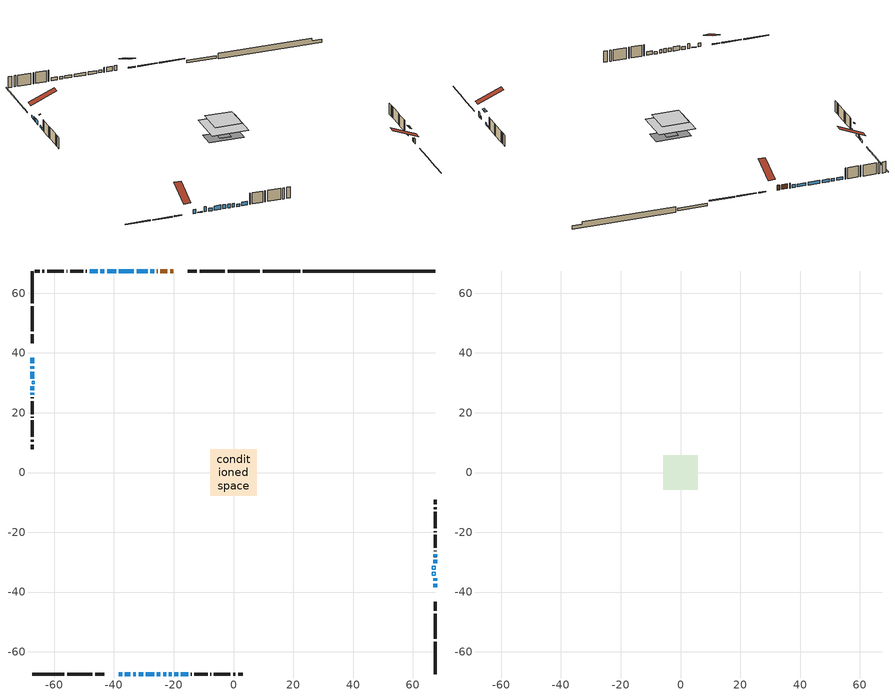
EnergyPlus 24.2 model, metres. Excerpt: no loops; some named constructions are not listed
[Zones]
conditioned space
 floor outside (Floor1 construction): -0.98,-0.98 -0.98,0.98 0.98,0.98 0.98,-0.98 z1.07
 floor outside (Floor2 construction): -1,-1 -1,1 1,1 1,-1 z1.07
 floor adiabatic (Floor4 construction): -2.47,-2.47 -2.47,2.47 2.47,2.47 2.47,-2.47 z1.07
 floor adiabatic (AdiabaticFloorConstruction): -7.79,-7.79 -7.79,7.79 7.79,7.79 7.79,-7.79 z3.51
 floor foundation (Slab1 construction): -7.39,-3.65 -7.39,3.65 7.39,3.65 7.39,-3.65 z-1.37
 floor foundation (Slab2 construction): -2.47,-2.47 -2.47,2.47 2.47,2.47 2.47,-2.47 z-0.87
 wall outside (RimJoist1 construction): 8.86,67.41 -1.97,67.41 / -67.41,-67.41 -56.58,-67.41 / -67.41,67.41 -67.41,56.58 / 67.41,-67.41 67.41,-56.58 z1.07:1.37
 wall outside (RimJoist2 construction): -2.9,67.41 -11.3,67.41 / -55.66,-67.41 -47.25,-67.41 / -67.41,55.66 -67.41,47.25 / 67.41,-55.66 67.41,-47.25 z1.07:1.37
 wall outside (RimJoist3 construction): -12.23,67.41 -15.29,67.41 / -46.33,-67.41 -43.26,-67.41 / -67.41,46.33 -67.41,43.26 / 67.41,-46.33 67.41,-43.26 z1.07:1.37
 wall outside (AdiabaticWallConstruction 1): -20.17,67.41 -21.17,67.41 / -22.1,67.41 -24.48,67.41 / -25.41,67.41 -25.64,67.41 z1.07:3.1
 wall outside (AdiabaticWallConstruction): 67.41,-38.38 67.41,-37.16 / -33.58,-67.41 -32.66,-67.41 z1.07:3.2; -67.41,38.38 -67.41,36.55 z1.07:2.14; -67.41,35.62 -67.41,34.71 / -21.62,-67.41 -20.7,-67.41 / -17.62,-67.41 -15.18,-67.41 z1.07:2.59; -38.38,-67.41 -37.26,-67.41 / -25.61,-67.41 -24.49,-67.41 z1.07:2.75; -36.34,-67.41 -34.5,-67.41 z1.07:1.38; -26.56,67.41 -27.78,67.41 / -28.71,67.41 -32.37,67.41 / -33.3,67.41 -38.33,67.41 / 67.41,-36.23 67.41,-35.32 / -31.73,-67.41 -30.21,-67.41 / -39.26,67.41 -42.3,67.41 / -43.23,67.41 -44.57,67.41 / -45.5,67.41 -48.16,67.41 z1.07:2.29; -29.28,-67.41 -26.54,-67.41 z1.07:2.9; -67.41,33.78 -67.41,31.39 / -23.56,-67.41 -22.54,-67.41 z1.07:2.8; 67.41,-30.42 67.41,-29.2 / -67.41,28.79 -67.41,27.57 / -19.77,-67.41 -18.55,-67.41 / -67.41,26.64 -67.41,26.03 z1.07:1.99; 67.41,-28.27 67.41,-27.35 z1.07:1.48
 wall outside (Wall1 construction): -49.09,67.41 -49.35,67.41 / -14.26,-67.41 -14,-67.41 / -67.41,25.1 -67.41,24.84 / 67.41,-26.43 67.41,-26.17 z1.07:5.95
 wall outside (Wall2 construction): -50.28,67.41 -54.66,67.41 / -13.07,-67.41 -8.68,-67.41 / -67.41,23.91 -67.41,19.53 / 67.41,-25.24 67.41,-20.85 z1.07:5.95
 wall outside (Wall3 construction): -55.59,67.41 -55.86,67.41 / -7.76,-67.41 -7.48,-67.41 / -67.41,18.6 -67.41,18.33 / 67.41,-19.93 67.41,-19.65 z1.07:5.95
 wall outside (Wall4 construction): -56.79,67.41 -62.31,67.41 / -6.55,-67.41 -1.04,-67.41 / -67.41,17.4 -67.41,11.88 / 67.41,-18.72 67.41,-13.21 z1.07:5.95
 wall outside (Wall5 construction): -63.24,67.41 -63.93,67.41 / -0.11,-67.41 0.58,-67.41 / -67.41,10.95 -67.41,10.26 / 67.41,-12.28 67.41,-11.59 z1.07:5.95
 wall outside (Wall6 construction): -64.86,67.41 -66.48,67.41 / 1.51,-67.41 3.14,-67.41 / -67.41,9.33 -67.41,7.71 / 67.41,-10.66 67.41,-9.03 z1.07:5.95
 wall foundation (FoundationWall1 construction): 23.22,67.41,-1.37 23.22,67.41,1.07 62.99,67.41,1.07 62.99,67.41,-0.02 67.41,67.41,-0.02 67.41,67.41,-1.37
 wall foundation (FoundationWall2 construction): 22.29,67.41 9.79,67.41 z-0.87:0.3
 window (WindowConstruction): 67.41,-38.38 67.41,-37.16 z1.07:3.2
 window (WindowConstruction 9): -67.41,38.38 -67.41,36.55 z1.07:2.14
 window (WindowConstruction 10): -67.41,35.62 -67.41,34.71 z1.07:2.59
 window (WindowConstruction 17): -38.38,-67.41 -37.26,-67.41 z1.07:2.75
 window (WindowConstruction 18): -36.33,-67.41 -34.51,-67.41 z1.07:1.37
 window (WindowConstruction 19): -26.56,67.41 -27.78,67.41 z1.07:2.29
 window (WindowConstruction 11): -28.71,67.41 -32.37,67.41 z1.07:2.29
 window (WindowConstruction 12): -33.3,67.41 -38.33,67.41 z1.07:2.29
 window (WindowConstruction 13): -33.58,-67.41 -32.66,-67.41 z1.07:3.2
 window (WindowConstruction 1): 67.41,-36.23 67.41,-35.32 z1.07:2.29
 window (WindowConstruction 14): -31.73,-67.41 -30.21,-67.41 z1.07:2.29
 window (WindowConstruction 15): -29.28,-67.41 -26.54,-67.41 z1.07:2.9
 window (WindowConstruction 16): -67.41,33.78 -67.41,31.39 z1.07:2.8
 window (WindowConstruction 24): -25.61,-67.41 -24.49,-67.41 z1.07:2.75
 window (WindowConstruction 20): 67.41,-30.42 67.41,-29.2 z1.07:1.98
 window (WindowConstruction 2): -39.26,67.41 -42.3,67.41 z1.07:2.29
 window (WindowConstruction 21): 67.41,-28.27 67.41,-27.36 z1.07:1.48
 window (WindowConstruction 22): -23.56,-67.41 -22.54,-67.41 z1.07:2.8
 window (WindowConstruction 23): -67.41,28.79 -67.41,27.57 z1.07:1.98
 window (WindowConstruction 3): -43.23,67.41 -44.57,67.41 z1.07:2.29
 window (WindowConstruction 4): -45.5,67.41 -48.16,67.41 z1.07:2.29
 window (WindowConstruction 5): -21.62,-67.41 -20.7,-67.41 z1.07:2.59
 window (WindowConstruction 6): -19.77,-67.41 -18.55,-67.41 z1.07:1.98
 window (WindowConstruction 7): -17.62,-67.41 -15.19,-67.41 z1.07:2.59
 window (WindowConstruction 8): -67.41,26.64 -67.41,26.03 z1.07:1.98
 door (Door): -20.17,67.41 -21.17,67.41 z1.07:3.1
 door (Door 1): -22.1,67.41 -24.48,67.41 z1.07:3.1
 door (Door 2): -25.41,67.41 -25.63,67.41 z1.07:3.1
 ceiling adiabatic (AdiabaticFloorConstruction): 7.79,-7.79 7.79,7.79 -7.79,7.79 -7.79,-7.79 z3.51
 roof outside (AdiabaticRoofConstruction): -67.41,29.71,5.95 -66.72,29.71,6.23 -66.72,30.46,6.23 -67.41,30.46,5.95; 67.41,-33.33,5.95 66.44,-33.33,6.35 66.44,-34.39,6.35 67.41,-34.39,5.95; 67.41,-31.35,5.95 66.44,-31.35,6.35 66.44,-32.4,6.35 67.41,-32.4,5.95
 skylight (SkylightConstruction): -67.41,29.72,5.95 -66.72,29.72,6.23 -66.72,30.46,6.23 -67.41,30.46,5.95
 skylight (SkylightConstruction 1): 67.41,-33.33,5.95 66.44,-33.33,6.35 66.44,-34.39,6.35 67.41,-34.39,5.95
 skylight (SkylightConstruction 2): 67.41,-31.35,5.95 66.44,-31.35,6.35 66.44,-32.4,6.35 67.41,-32.4,5.95
attic - vented
 floor to conditioned space (Floor3 construction Reversed): -5.81,-5.81 -5.81,5.81 5.81,5.81 5.81,-5.81 z5.95
 roof outside (Roof1 construction): -19.24,67.41,5.95 -19.24,56.24,10.6 -16.22,56.24,10.6 -16.22,67.41,5.95; -39.31,-67.41,5.95 -39.31,-56.24,10.6 -42.33,-56.24,10.6 -42.33,-67.41,5.95; -67.41,39.31,5.95 -56.24,39.31,10.6 -56.24,42.33,10.6 -67.41,42.33,5.95; 67.41,-39.31,5.95 56.24,-39.31,10.6 56.24,-42.33,10.6 67.41,-42.33,5.95
[Construction]
Floor3 construction: ceiling loosefill ins, ceiling stud and cavity, gypsum board
[EnergyManagementSystem:Sensor] Output:Variable or Output:Meter=Surface Inside Face Net Surface Thermal Radiation Heat Gain Energy
Name | Output:Variable or Output:Meter Index Key
s_surf_40 | Wall5:270
s_surf_41 | Wall5:90
s_surf_42 | Wall6:0
s_surf_43 | Wall6:180
s_surf_44 | Wall6:270
s_surf_45 | Wall6:90
s_surf_5 | FoundationWall2
s_surf_6 | inferred conditioned ceiling
s_surf_7 | inferred conditioned floor
s_surf_8 | RimJoist1:0
s_surf_9 | RimJoist1:180
[EnergyManagementSystem:Actuator]
Name | Actuated Component Unique | Actuated Component Type | Actuated Component Control Type
fridge_schedule_act | fridge schedule | Schedule:Constant | Schedule Value
infil_flow_act | infil flow | Zone Infiltration | Air Exchange Flow Rate
mech_vent_house_fan_cfis_act | mech vent house fan cfis | ElectricEquipment | Electricity Rate
mech_vent_house_fan_latent_load_act | mech vent house fan latent load | OtherEquipment | Power Level
mech_vent_house_fan_sensible_load_act | mech vent house fan sensible load | OtherEquipment | Power Level
natural_vent_flow_act | natural vent flow | Zone Infiltration | Air Exchange Flow Rate
water_heater_ec_adj_act | water heater energy adjustment1 | OtherEquipment | Power Level
whole_house_fan_act | whole house fan | ElectricEquipment | Electricity Rate
whole_house_fan_flow_act | whole house fan flow | Zone Infiltration | Air Exchange Flow Rate
whole_house_fan_mix_act | whole house fan mix | ZoneMixing | Air Exchange Flow Rate
[EnergyManagementSystem:Program]
boiler_hydronic_pump_disaggregate_program: Set boiler_hydronic_pump_primary_htg = boiler_hydronic_pump_s
boiler_hydronic_pump_power_program: Set heating_plr = boiler_plr_s; Set pump_total_eff = boiler_hydronic_pump_rated_mfr / 1000 * 20000.0 / 1.0; Set pump_vfr = boiler_hydronic_pump_mfr_s / 1000; If pump_vfr > 0; Set boiler_hydronic_pump_pressure_rise_act = 1.0 * heating_plr * pump_total_eff / pump_vfr; Else; Set boiler_hydronic_pump_pressure_rise_act = 0; EndIf
central_ac_supply_fan_disaggregate_program: Set central_ac_supply_fan_clg = 0; If central_ac_clg_coil_s > 0; Set central_ac_supply_fan_clg = central_ac_supply_fan_s; EndIf
component_loads_program: Set loads_htg_walls = 0; Set loads_htg_rim_joists = 0; Set loads_htg_foundation_walls = 0; Set loads_htg_floors = 0; Set loads_htg_slabs = 0; Set loads_htg_ceilings = 0; Set loads_htg_roofs = 0; Set loads_htg_windows_conduction = 0; Set loads_htg_windows_solar = 0; Set loads_htg_doors = 0; Set loads_htg_skylights_conduction = 0; Set loads_htg_skylights_solar = 0; Set loads_htg_internal_mass = 0; Set loads_htg_intgains = 0; Set loads_htg_lighting = 0; Set loads_htg_infil = 0; Set loads_htg_mechvent = 0; Set loads_htg_natvent = 0; Set loads_htg_whf = 0; Set loads_htg_ducts = 0; Set loads_clg_walls = 0; Set loads_clg_rim_joists = 0; Set loads_clg_foundation_walls = 0; Set loads_clg_floors = 0; Set loads_clg_slabs = 0; Set loads_clg_ceilings = 0; Set loads_clg_roofs = 0; Set loads_clg_windows_conduction = 0; Set loads_clg_windows_solar = 0; Set loads_clg_doors = 0; Set loads_clg_skylights_conduction = 0; Set loads_clg_skylights_solar = 0; Set loads_clg_internal_mass = 0; Set loads_clg_intgains = 0; Set loads_clg_lighting = 0; Set loads_clg_infil = 0; Set loads_clg_mechvent = 0; Set loads_clg_natvent = 0; Set loads_clg_whf = 0; Set loads_clg_ducts = 0; Set hr_walls = 0; Set hr_walls = hr_walls + s_conv_22 + s_ig_22 + s_sol_22 + s_lgt_22 + s_surf_22; Set hr_walls = hr_walls + s_conv_23 + s_ig_23 + s_sol_23 + s_lgt_23 + s_surf_23; Set hr_walls = hr_walls + s_conv_24 + s_ig_24 + s_sol_24 + s_lgt_24 + s_surf_24; Set hr_walls = hr_walls + s_conv_25 + s_ig_25 + s_sol_25 + s_lgt_25 + s_surf_25; Set hr_walls = hr_walls + s_conv_26 + s_ig_26 + s_sol_26 + s_lgt_26 + s_surf_26; Set hr_walls = hr_walls + s_conv_27 + s_ig_27 + s_sol_27 + s_lgt_27 + s_surf_27; Set hr_walls = hr_walls + s_conv_28 + s_ig_28 + s_sol_28 + s_lgt_28 + s_surf_28; Set hr_walls = hr_walls + s_conv_29 + s_ig_29 + s_sol_29 + s_lgt_29 + s_surf_29; Set hr_walls = hr_walls + s_conv_30 + s_ig_30 + s_sol_30 + s_lgt_30 + s_surf_30; Set hr_walls = hr_walls + s_conv_31 + s_ig_31 + s_sol_31 + s_lgt_31 + s_surf_31; Set hr_walls = hr_walls + s_conv_32 + s_ig_32 + s_sol_32 + s_lgt_32 + s_surf_32; Set hr_walls = hr_walls + s_conv_33 + s_ig_33 + s_sol_33 + s_lgt_33 + s_surf_33; Set hr_walls = hr_walls + s_conv_34 + s_ig_34 + s_sol_34 + s_lgt_34 + s_surf_34; Set hr_walls = hr_walls + s_conv_35 + s_ig_35 + s_sol_35 + s_lgt_35 + s_surf_35; Set hr_walls = hr_walls + s_conv_36 + s_ig_36 + s_sol_36 + s_lgt_36 + s_surf_36; Set hr_walls = hr_walls + s_conv_37 + s_ig_37 + s_sol_37 + s_lgt_37 + s_surf_37; Set hr_walls = hr_walls + s_conv_38 + s_ig_38 + s_sol_38 + s_lgt_38 + s_surf_38; Set hr_walls = hr_walls + s_conv_39 + s_ig_39 + s_sol_39 + s_lgt_39 + s_surf_39; Set hr_walls = hr_walls + s_conv_40 + s_ig_40 + s_sol_40 + s_lgt_40 + s_surf_40; Set hr_walls = hr_walls + s_conv_41 + s_ig_41 + s_sol_41 + s_lgt_41 + s_surf_41; Set hr_walls = hr_walls + s_conv_42 + s_ig_42 + s_sol_42 + s_lgt_42 + s_surf_42; Set hr_walls = hr_walls + s_conv_43 + s_ig_43 + s_sol_43 + s_lgt_43 + s_surf_43; Set hr_walls = hr_walls + s_conv_44 + s_ig_44 + s_sol_44 + s_lgt_44 + s_surf_44; Set hr_walls = hr_walls + s_conv_45 + s_ig_45 + s_sol_45 + s_lgt_45 + s_surf_45; Set hr_rim_joists = 0; Set hr_rim_joists = hr_rim_joists + s_conv_8 + s_ig_8 + s_sol_8 + s_lgt_8 + s_surf_8; Set hr_rim_joists = hr_rim_joists + s_conv_9 + s_ig_9 + s_sol_9 + s_lgt_9 + s_surf_9; Set hr_rim_joists = hr_rim_joists + s_conv_10 + s_ig_10 + s_sol_10 + s_lgt_10 + s_surf_10; Set hr_rim_joists = hr_rim_joists + s_conv_11 + s_ig_11 + s_sol_11 + s_lgt_11 + s_surf_11; Set hr_rim_joists = hr_rim_joists + s_conv_12 + s_ig_12 + s_sol_12 + s_lgt_12 + s_surf_12; Set hr_rim_joists = hr_rim_joists + s_conv_13 + s_ig_13 + s_sol_13 + s_lgt_13 + s_surf_13; Set hr_rim_joists = hr_rim_joists + s_conv_14 + s_ig_14 + s_sol_14 + s_lgt_14 + s_surf_14; Set hr_rim_joists = hr_rim_joists + s_conv_15 + s_ig_15 + s_sol_15 + s_lgt_15 + s_surf_15; Set hr_rim_joists = hr_rim_joists + s_conv_16 + s_ig_16 + s_sol_16 + s_lgt_16 + s_surf_16; Set hr_rim_joists = hr_rim_joists + s_conv_17 + s_ig_17 + s_sol_17 + s_lgt_17 + s_surf_17; Set hr_rim_joists = hr_rim_joists + s_conv_18 + s_ig_18 + s_sol_18 + s_lgt_18 + s_surf_18; Set hr_rim_joists = hr_rim_joists + s_conv_19 + s_ig_19 + s_sol_19 + s_lgt_19 + s_surf_19; Set hr_foundation_walls = 0; Set hr_foundation_walls = hr_foundation_walls + s_conv_4 + s_ig_4 + s_sol_4 + s_lgt_4 + s_surf_4; Set hr_foundation_walls = hr_foundation_walls + s_conv_5 + s_ig_5 + s_sol_5 + s_lgt_5 + s_surf_5; Set hr_floors = 0; Set hr_floors = hr_floors + s_conv + s_ig + s_sol + s_lgt + s_surf; Set hr_floors = hr_floors + s_conv_1 + s_ig_1 + s_sol_1 + s_lgt_1 + s_surf_1; Set hr_floors = hr_floors + s_conv_3 + s_ig_3 + s_sol_3 + s_lgt_3 + s_surf_3; Set hr_slabs = 0; Set hr_slabs = hr_slabs + s_conv_20 + s_ig_20 + s_sol_20 + s_lgt_20 + s_surf_20; Set hr_slabs = hr_slabs + s_conv_21 + s_ig_21 + s_sol_21 + s_lgt_21 + s_surf_21; Set hr_ceilings = 0; Set hr_ceilings = hr_ceilings + s_conv_2 + s_ig_2 + s_sol_2 + s_lgt_2 + s_surf_2; Set hr_roofs = 0; Set hr_windows_conduction = 0; Set hr_windows_conduction = hr_windows_conduction + ss_conv_3; Set hr_windows_conduction = hr_windows_conduction + ss_ig_3; Set hr_windows_conduction = hr_windows_conduction + ss_surf_3; Set hr_windows_conduction = hr_windows_conduction + ss_conv_4; Set hr_windows_conduction = hr_windows_conduction + ss_ig_4; Set hr_windows_conduction = hr_windows_conduction + ss_surf_4; Set hr_windows_conduction = hr_windows_conduction + ss_conv_5; Set hr_windows_conduction = hr_windows_conduction + ss_ig_5; Set hr_windows_conduction = hr_windows_conduction + ss_surf_5; Set hr_windows_conduction = hr_windows_conduction + ss_conv_6; Set hr_windows_conduction = hr_windows_conduction + ss_ig_6; Set hr_windows_conduction = hr_windows_conduction + ss_surf_6; Set hr_windows_conduction = hr_windows_conduction + ss_conv_7; Set hr_windows_conduction = hr_windows_conduction + ss_ig_7; Set hr_windows_conduction = hr_windows_conduction + ss_surf_7; Set hr_windows_conduction = hr_windows_conduction + ss_conv_8; Set hr_windows_conduction = hr_windows_conduction + ss_ig_8; Set hr_windows_conduction = hr_windows_conduction + ss_surf_8; Set hr_windows_conduction = hr_windows_conduction + ss_conv_9; Set hr_windows_conduction = hr_windows_conduction + ss_ig_9; Set hr_windows_conduction = hr_windows_conduction + ss_surf_9; Set hr_windows_conduction = hr_windows_conduction + ss_conv_10; Set hr_windows_conduction = hr_windows_conduction + ss_ig_10; Set hr_windows_conduction = hr_windows_conduction + ss_surf_10; Set hr_windows_conduction = hr_windows_conduction + ss_conv_11; Set hr_windows_conduction = hr_windows_conduction + ss_ig_11; Set hr_windows_conduction = hr_windows_conduction + ss_surf_11; Set hr_windows_conduction = hr_windows_conduction + ss_conv_12; Set hr_windows_conduction = hr_windows_conduction + ss_ig_12; Set hr_windows_conduction = hr_windows_conduction + ss_surf_12; Set hr_windows_conduction = hr_windows_conduction + ss_conv_13; Set hr_windows_conduction = hr_windows_conduction + ss_ig_13; Set hr_windows_conduction = hr_windows_conduction + ss_surf_13; Set hr_windows_conduction = hr_windows_conduction + ss_conv_14; Set hr_windows_conduction = hr_windows_conduction + ss_ig_14; Set hr_windows_conduction = hr_windows_conduction + ss_surf_14; Set hr_windows_conduction = hr_windows_conduction + ss_conv_15; Set hr_windows_conduction = hr_windows_conduction + ss_ig_15; Set hr_windows_conduction = hr_windows_conduction + ss_surf_15; Set hr_windows_conduction = hr_windows_conduction + ss_conv_19; Set hr_windows_conduction = hr_windows_conduction + ss_ig_19; Set hr_windows_conduction = hr_windows_conduction + ss_surf_19; Set hr_windows_conduction = hr_windows_conduction + ss_conv_20; Set hr_windows_conduction = hr_windows_conduction + ss_ig_20; Set hr_windows_conduction = hr_windows_conduction + ss_surf_20; Set hr_windows_conduction = hr_windows_conduction + ss_conv_21; Set hr_windows_conduction = hr_windows_conduction + ss_ig_21; Set hr_windows_conduction = hr_windows_conduction + ss_surf_21; Set hr_windows_conduction = hr_windows_conduction + ss_conv_22; Set hr_windows_conduction = hr_windows_conduction + ss_ig_22; Set hr_windows_conduction = hr_windows_conduction + ss_surf_22; Set hr_windows_conduction = hr_windows_conduction + ss_conv_23; Set hr_windows_conduction = hr_windows_conduction + ss_ig_23; Set hr_windows_conduction = hr_windows_conduction + ss_surf_23; Set hr_windows_conduction = hr_windows_conduction + ss_conv_24; Set hr_windows_conduction = hr_windows_conduction + ss_ig_24; Set hr_windows_conduction = hr_windows_conduction + ss_surf_24; Set hr_windows_conduction = hr_windows_conduction + ss_conv_25; Set hr_windows_conduction = hr_windows_conduction + ss_ig_25; Set hr_windows_conduction = hr_windows_conduction + ss_surf_25; Set hr_windows_conduction = hr_windows_conduction + ss_conv_26; Set hr_windows_conduction = hr_windows_conduction + ss_ig_26; Set hr_windows_conduction = hr_windows_conduction + ss_surf_26; Set hr_windows_conduction = hr_windows_conduction + ss_conv_27; Set hr_windows_conduction = hr_windows_conduction + ss_ig_27; Set hr_windows_conduction = hr_windows_conduction + ss_surf_27; Set hr_windows_conduction = hr_windows_conduction + ss_conv_28; Set hr_windows_conduction = hr_windows_conduction + ss_ig_28; Set hr_windows_conduction = hr_windows_conduction + ss_surf_28; Set hr_windows_conduction = hr_windows_conduction + ss_conv_29; Set hr_windows_conduction = hr_windows_conduction + ss_ig_29; Set hr_windows_conduction = hr_windows_conduction + ss_surf_29; Set hr_windows_conduction = hr_windows_conduction + ss_conv_30; Set hr_windows_conduction = hr_windows_conduction + ss_ig_30; Set hr_windows_conduction = hr_windows_conduction + ss_surf_30; Set hr_windows_solar = 0; Set hr_windows_solar = hr_windows_solar - ss_trans_in * ZoneTimestep * 3600 + ss_back_out * ZoneTimestep * 3600 + ss_trans_out * ZoneTimestep * 3600; Set hr_windows_solar = hr_windows_solar - ss_trans_in_1 * ZoneTimestep * 3600 + ss_back_out_1 * ZoneTimestep * 3600 + ss_trans_out_1 * ZoneTimestep * 3600; Set hr_windows_solar = hr_windows_solar - ss_trans_in_2 * ZoneTimestep * 3600 + ss_back_out_2 * ZoneTimestep * 3600 + ss_trans_out_2 * ZoneTimestep * 3600; Set hr_windows_solar = hr_windows_solar - ss_trans_in_3 * ZoneTimestep * 3600 + ss_back_out_3 * ZoneTimestep * 3600 + ss_trans_out_3 * ZoneTimestep * 3600; Set hr_windows_solar = hr_windows_solar - ss_trans_in_4 * ZoneTimestep * 3600 + ss_back_out_4 * ZoneTimestep * 3600 + ss_trans_out_4 * ZoneTimestep * 3600; Set hr_windows_solar = hr_windows_solar - ss_trans_in_5 * ZoneTimestep * 3600 + ss_back_out_5 * ZoneTimestep * 3600 + ss_trans_out_5 * ZoneTimestep * 3600; Set hr_windows_solar = hr_windows_solar - ss_trans_in_6 * ZoneTimestep * 3600 + ss_back_out_6 * ZoneTimestep * 3600 + ss_trans_out_6 * ZoneTimestep * 3600; Set hr_windows_solar = hr_windows_solar - ss_trans_in_7 * ZoneTimestep * 3600 + ss_back_out_7 * ZoneTimestep * 3600 + ss_trans_out_7 * ZoneTimestep * 3600; Set hr_windows_solar = hr_windows_solar - ss_trans_in_8 * ZoneTimestep * 3600 + ss_back_out_8 * ZoneTimestep * 3600 + ss_trans_out_8 * ZoneTimestep * 3600; Set hr_windows_solar = hr_windows_solar - ss_trans_in_9 * ZoneTimestep * 3600 + ss_back_out_9 * ZoneTimestep * 3600 + ss_trans_out_9 * ZoneTimestep * 3600; Set hr_windows_solar = hr_windows_solar - ss_trans_in_10 * ZoneTimestep * 3600 + ss_back_out_10 * ZoneTimestep * 3600 + ss_trans_out_10 * ZoneTimestep * 3600; Set hr_windows_solar = hr_windows_solar - ss_trans_in_11 * ZoneTimestep * 3600 + ss_back_out_11 * ZoneTimestep * 3600 + ss_trans_out_11 * ZoneTimestep * 3600; Set hr_windows_solar = hr_windows_solar - ss_trans_in_12 * ZoneTimestep * 3600 + ss_back_out_12 * ZoneTimestep * 3600 + ss_trans_out_12 * ZoneTimestep * 3600; Set hr_windows_solar = hr_windows_solar - ss_trans_in_16 * ZoneTimestep * 3600 + ss_back_out_16 * ZoneTimestep * 3600 + ss_trans_out_16 * ZoneTimestep * 3600; Set hr_windows_solar = hr_windows_solar - ss_trans_in_17 * ZoneTimestep * 3600 + ss_back_out_17 * ZoneTimestep * 3600 + ss_trans_out_17 * ZoneTimestep * 3600; Set hr_windows_solar = hr_windows_solar - ss_trans_in_18 * ZoneTimestep * 3600 + ss_back_out_18 * ZoneTimestep * 3600 + ss_trans_out_18 * ZoneTimestep * 3600; Set hr_windows_solar = hr_windows_solar - ss_trans_in_19 * ZoneTimestep * 3600 + ss_back_out_19 * ZoneTimestep * 3600 + ss_trans_out_19 * ZoneTimestep * 3600; Set hr_windows_solar = hr_windows_solar - ss_trans_in_20 * ZoneTimestep * 3600 + ss_back_out_20 * ZoneTimestep * 3600 + ss_trans_out_20 * ZoneTimestep * 3600; Set hr_windows_solar = hr_windows_solar - ss_trans_in_21 * ZoneTimestep * 3600 + ss_back_out_21 * ZoneTimestep * 3600 + ss_trans_out_21 * ZoneTimestep * 3600; Set hr_windows_solar = hr_windows_solar - ss_trans_in_22 * ZoneTimestep * 3600 + ss_back_out_22 * ZoneTimestep * 3600 + ss_trans_out_22 * ZoneTimestep * 3600; Set hr_windows_solar = hr_windows_solar - ss_trans_in_23 * ZoneTimestep * 3600 + ss_back_out_23 * ZoneTimestep * 3600 + ss_trans_out_23 * ZoneTimestep * 3600; Set hr_windows_solar = hr_windows_solar - ss_trans_in_24 * ZoneTimestep * 3600 + ss_back_out_24 * ZoneTimestep * 3600 + ss_trans_out_24 * ZoneTimestep * 3600; Set hr_windows_solar = hr_windows_solar - ss_trans_in_25 * ZoneTimestep * 3600 + ss_back_out_25 * ZoneTimestep * 3600 + ss_trans_out_25 * ZoneTimestep * 3600; Set hr_windows_solar = hr_windows_solar - ss_trans_in_26 * ZoneTimestep * 3600 + ss_back_out_26 * ZoneTimestep * 3600 + ss_trans_out_26 * ZoneTimestep * 3600; Set hr_windows_solar = hr_windows_solar - ss_trans_in_27 * ZoneTimestep * 3600 + ss_back_out_27 * ZoneTimestep * 3600 + ss_trans_out_27 * ZoneTimestep * 3600; Set hr_doors = 0; Set hr_doors = hr_doors + ss_sol; Set hr_doors = hr_doors + ss_lgt; Set hr_doors = hr_doors + ss_conv; Set hr_doors = hr_doors + ss_ig; Set hr_doors = hr_doors + ss_surf; Set hr_doors = hr_doors + ss_sol_1; Set hr_doors = hr_doors + ss_lgt_1; Set hr_doors = hr_doors + ss_conv_1; Set hr_doors = hr_doors + ss_ig_1; Set hr_doors = hr_doors + ss_surf_1; Set hr_doors = hr_doors + ss_sol_2; Set hr_doors = hr_doors + ss_lgt_2; Set hr_doors = hr_doors + ss_conv_2; Set hr_doors = hr_doors + ss_ig_2; Set hr_doors = hr_doors + ss_surf_2; Set hr_skylights_conduction = 0; Set hr_skylights_conduction = hr_skylights_conduction + ss_conv_16; Set hr_skylights_conduction = hr_skylights_conduction + ss_ig_16; Set hr_skylights_conduction = hr_skylights_conduction + ss_surf_16; Set hr_skylights_conduction = hr_skylights_conduction + ss_conv_17; Set hr_skylights_conduction = hr_skylights_conduction + ss_ig_17; Set hr_skylights_conduction = hr_skylights_conduction + ss_surf_17; Set hr_skylights_conduction = hr_skylights_conduction + ss_conv_18; Set hr_skylights_conduction = hr_skylights_conduction + ss_ig_18; Set hr_skylights_conduction = hr_skylights_conduction + ss_surf_18; Set hr_skylights_solar = 0; Set hr_skylights_solar = hr_skylights_solar - ss_trans_in_13 * ZoneTimestep * 3600 + ss_back_out_13 * ZoneTimestep * 3600 + ss_trans_out_13 * ZoneTimestep * 3600; Set hr_skylights_solar = hr_skylights_solar - ss_trans_in_14 * ZoneTimestep * 3600 + ss_back_out_14 * ZoneTimestep * 3600 + ss_trans_out_14 * ZoneTimestep * 3600; Set hr_skylights_solar = hr_skylights_solar - ss_trans_in_15 * ZoneTimestep * 3600 + ss_back_out_15 * ZoneTimestep * 3600 + ss_trans_out_15 * ZoneTimestep * 3600; Set hr_internal_mass = 0; Set hr_internal_mass = hr_internal_mass + s_conv_6 + s_ig_6 + s_sol_6 + s_lgt_6 + s_surf_6; Set hr_internal_mass = hr_internal_mass + s_conv_7 + s_ig_7 + s_sol_7 + s_lgt_7 + s_surf_7; Set hr_internal_mass = hr_internal_mass + im_conv + im_ig + im_sol + im_lgt + im_surf; Set hr_internal_mass = hr_internal_mass + im_conv_1 + im_ig_1 + im_sol_1 + im_lgt_1 + im_surf_1; Set hr_intgains = 0; Set hr_intgains = hr_intgains - ig_ee_conv - ig_ee_rad - ig_ee_conv_1 - ig_ee_rad_1 - ig_ee_conv_2 - ig_ee_rad_2 - ig_ee_conv_3 - ig_ee_rad_3 - ig_ee_conv_4 - ig_ee_rad_4 - ig_ee_conv_5 - ig_ee_rad_5 - ig_ee_conv_6 - ig_ee_rad_6 - ig_oe_conv - ig_oe_rad - ig_oe_conv_1 - ig_oe_rad_1 - ig_oe_conv_2 - ig_oe_rad_2 - ig_oe_conv_3 - ig_oe_rad_3 - ig_oe_conv_4 - ig_oe_rad_4 - ig_ppl_conv - ig_ppl_rad; Set hr_lighting = 0; Set hr_lighting = hr_lighting - ig_lgt_conv - ig_lgt_rad - ig_lgt_vis; Set hr_infil = 0; Set hr_infil = hr_infil - airflow_gain + airflow_loss; Set hr_natvent = 0; Set hr_natvent = hr_natvent - airflow_gain_1 + airflow_loss_1; Set hr_whf = 0; Set hr_whf = hr_whf - airflow_gain_2 + airflow_loss_2; Set hr_mechvent = 0; Set hr_mechvent = hr_mechvent - mv_conv - mv_rad - mv_conv_1 - mv_rad_1 - mv_conv_2 - mv_rad_2 - mv_conv_3 - mv_rad_3 - mv_conv_4 - mv_rad_4 - mv_conv_5 - mv_rad_5 - mv_conv_6 - mv_rad_6; Set hr_ducts = 0; Set hr_intgains = hr_intgains + dhw_loss * (0.64*(1-dhw_rtf) + 1.0*dhw_rtf); Set htg_mode = 0; Set clg_mode = 0; If (htg_load_cond > 0); Set htg_mode = 1.0; ElseIf (clg_load_cond > 0); Set clg_mode = 1.0; Else; Set htg_season = 0; Set clg_season = 0; If ((DayOfYear >= 1) && (DayOfYear <= 365)); Set clg_season = 1; EndIf; If ((DayOfYear >= 1) && (DayOfYear <= 365)); Set htg_season = 1; EndIf; If ((airflow_gain_1 <> 0) || (airflow_loss_1 <> 0)) && (clg_season == 1); Set clg_mode = 1.0; ElseIf ((airflow_gain_2 <> 0) || (airflow_loss_2 <> 0)) && (clg_season == 1); Set clg_mode = 1.0; Else; Set Tmid_setpoint = (htg_sp_s_1 + clg_sp_s_1) / 2; If (tin_s_1 > Tmid_setpoint) && (clg_season == 1); Set clg_mode = 1.0; ElseIf (tin_s_1 < Tmid_setpoint) && (htg_season == 1); Set htg_mode = 1.0; EndIf; EndIf; EndIf; Set loads_htg_walls = loads_htg_walls + (hr_walls * htg_mode * 1); Set loads_htg_rim_joists = loads_htg_rim_joists + (hr_rim_joists * htg_mode * 1); Set loads_htg_foundation_walls = loads_htg_foundation_walls + (hr_foundation_walls * htg_mode * 1); Set loads_htg_floors = loads_htg_floors + (hr_floors * htg_mode * 1); Set loads_htg_slabs = loads_htg_slabs + (hr_slabs * htg_mode * 1); Set loads_htg_ceilings = loads_htg_ceilings + (hr_ceilings * htg_mode * 1); Set loads_htg_roofs = loads_htg_roofs + (hr_roofs * htg_mode * 1); Set loads_htg_windows_conduction = loads_htg_windows_conduction + (hr_windows_conduction * htg_mode * 1); Set loads_htg_windows_solar = loads_htg_windows_solar + (hr_windows_solar * htg_mode * 1); Set loads_htg_doors = loads_htg_doors + (hr_doors * htg_mode * 1); Set loads_htg_skylights_conduction = loads_htg_skylights_conduction + (hr_skylights_conduction * htg_mode * 1); Set loads_htg_skylights_solar = loads_htg_skylights_solar + (hr_skylights_solar * htg_mode * 1); Set loads_htg_internal_mass = loads_htg_internal_mass + (hr_internal_mass * htg_mode * 1); Set loads_htg_intgains = loads_htg_intgains + (hr_intgains * htg_mode * 1); Set loads_htg_lighting = loads_htg_lighting + (hr_lighting * htg_mode * 1); Set loads_htg_infil = loads_htg_infil + (hr_infil * htg_mode * 1); Set loads_htg_mechvent = loads_htg_mechvent + (hr_mechvent * htg_mode * 1); Set loads_htg_natvent = loads_htg_natvent + (hr_natvent * htg_mode * 1); Set loads_htg_whf = loads_htg_whf + (hr_whf * htg_mode * 1); Set loads_htg_ducts = loads_htg_ducts + (hr_ducts * htg_mode * 1); Set loads_clg_walls = loads_clg_walls + (-hr_walls * clg_mode * 1); Set loads_clg_rim_joists = loads_clg_rim_joists + (-hr_rim_joists * clg_mode * 1); Set loads_clg_foundation_walls = loads_clg_foundation_walls + (-hr_foundation_walls * clg_mode * 1); Set loads_clg_floors = loads_clg_floors + (-hr_floors * clg_mode * 1); Set loads_clg_slabs = loads_clg_slabs + (-hr_slabs * clg_mode * 1); Set loads_clg_ceilings = loads_clg_ceilings + (-hr_ceilings * clg_mode * 1); Set loads_clg_roofs = loads_clg_roofs + (-hr_roofs * clg_mode * 1); Set loads_clg_windows_conduction = loads_clg_windows_conduction + (-hr_windows_conduction * clg_mode * 1); Set loads_clg_windows_solar = loads_clg_windows_solar + (-hr_windows_solar * clg_mode * 1); Set loads_clg_doors = loads_clg_doors + (-hr_doors * clg_mode * 1); Set loads_clg_skylights_conduction = loads_clg_skylights_conduction + (-hr_skylights_conduction * clg_mode * 1); Set loads_clg_skylights_solar = loads_clg_skylights_solar + (-hr_skylights_solar * clg_mode * 1); Set loads_clg_internal_mass = loads_clg_internal_mass + (-hr_internal_mass * clg_mode * 1); Set loads_clg_intgains = loads_clg_intgains + (-hr_intgains * clg_mode * 1); Set loads_clg_lighting = loads_clg_lighting + (-hr_lighting * clg_mode * 1); Set loads_clg_infil = loads_clg_infil + (-hr_infil * clg_mode * 1); Set loads_clg_mechvent = loads_clg_mechvent + (-hr_mechvent * clg_mode * 1); Set loads_clg_natvent = loads_clg_natvent + (-hr_natvent * clg_mode * 1); Set loads_clg_whf = loads_clg_whf + (-hr_whf * clg_mode * 1); Set loads_clg_ducts = loads_clg_ducts + (-hr_ducts * clg_mode * 1)
fridge_schedule_program: Set Tin = fridge_tin_s*(9.0/5.0)+32.0; Set fridge_schedule_act = 0; If (Hour == 0); Set fridge_schedule_act = (-0.487+0.019*Tin); ElseIf (Hour == 1); Set fridge_schedule_act = (-0.34+0.016*Tin); ElseIf (Hour == 2); Set fridge_schedule_act = (-0.37+0.017*Tin); ElseIf (Hour == 3); Set fridge_schedule_act = (-0.361+0.016*Tin); ElseIf (Hour == 4); Set fridge_schedule_act = (-0.515+0.018*Tin); ElseIf (Hour == 5); Set fridge_schedule_act = (-0.684+0.021*Tin); ElseIf (Hour == 6); Set fridge_schedule_act = (-0.471+0.019*Tin); ElseIf (Hour == 7); Set fridge_schedule_act = (-0.159+0.015*Tin); ElseIf (Hour == 8); Set fridge_schedule_act = (-0.079+0.015*Tin); ElseIf (Hour == 9); Set fridge_schedule_act = (-0.417+0.019*Tin); ElseIf (Hour == 10); Set fridge_schedule_act = (-0.411+0.018*Tin); ElseIf (Hour == 11); Set fridge_schedule_act = (-0.386+0.018*Tin); ElseIf (Hour == 12); Set fridge_schedule_act = (-0.24+0.016*Tin); ElseIf (Hour == 13); Set fridge_schedule_act = (-0.314+0.017*Tin); ElseIf (Hour == 14); Set fridge_schedule_act = (-0.16+0.015*Tin); ElseIf (Hour == 15); Set fridge_schedule_act = (-0.121+0.015*Tin); ElseIf (Hour == 16); Set fridge_schedule_act = (-0.469+0.02*Tin); ElseIf (Hour == 17); Set fridge_schedule_act = (-0.412+0.02*Tin); ElseIf (Hour == 18); Set fridge_schedule_act = (-0.091+0.017*Tin); ElseIf (Hour == 19); Set fridge_schedule_act = (0.077+0.014*Tin); ElseIf (Hour == 20); Set fridge_schedule_act = (-0.118+0.016*Tin); ElseIf (Hour == 21); Set fridge_schedule_act = (-0.247+0.017*Tin); ElseIf (Hour == 22); Set fridge_schedule_act = (-0.445+0.019*Tin); ElseIf (Hour == 23); Set fridge_schedule_act = (-0.544+0.02*Tin); EndIf
infil_program: Set p_m = 0.14; Set p_s = 0.22; Set s_m = 270; Set s_s = 370; Set z_m = 9.99744; Set z_s = 5.996605021184936; Set f_t = (((s_m/z_m)^p_m)*((z_s/s_s)^p_s)); Set Tdiff = tin_s-tout_s; Set dT = @Abs Tdiff; Set c = 0.0997; Set Cs = 0.1094; Set Cw = 0.1507; Set n = 0.65; Set sft = (f_t*0.54); Set temp1 = ((c*Cw)*((sft*site_vw_s)^(2*n)))^2; Set Qinf = (((c*Cs*(dT^n))^2)+temp1)^0.5; Set Qinf = (@Max Qinf 0); Set mech_vent_house_fan_sensible_load_act = 0.0; Set mech_vent_house_fan_latent_load_act = 0.0; Set OASupInPb = out_pb_s; Set OASupInTemp = tout_s; Set OASupInW = out_wt_s; Set OASupRho = (@RhoAirFnPbTdbW OASupInPb OASupInTemp OASupInW); Set OASupCp = (@CpAirFnW OASupInW); Set OASupInEnth = (@HFnTdbW OASupInTemp OASupInW); Set ZoneTemp = tin_s; Set ZoneW = win_s; Set ZoneCp = (@CpAirFnW ZoneW); Set ZoneAirEnth = (@HFnTdbW ZoneTemp ZoneW); Set mech_vent_house_fan_cfis_act = 0.0; Set QWHV_cfis_sup = 0.0; Set QWHV_cfis_suppl_sup = 0.0; Set QWHV_cfis_suppl_exh = 0.0; Set Qrange = 0; Set Qrange = Qrange + 0.075 * mech_vent_range_fan_0_sch_s; Set Qbath = 0; Set Qbath = Qbath + 0.033 * mech_vent_bath_fan_0_sch_s; Set Qbath = Qbath + 0.033 * mech_vent_bath_fan_1_sch_s; Set Qdryer = 0; Set Qdryer = Qdryer + 0.00308 * clothes_dryer_exhaust_0_sch_s; Set QWHV_sup = 0.0; Set QWHV_exh = 0.0; Set Qsupply = QWHV_sup + QWHV_cfis_sup + QWHV_cfis_suppl_sup; Set Qexhaust = Qrange + Qbath + Qdryer + QWHV_exh + QWHV_cfis_suppl_exh; Set Qfan = (@Max Qexhaust Qsupply); Set Qducts = 0; If Qducts < 0; Set Qsupply = Qsupply - Qducts; Else; Set Qexhaust = Qexhaust + Qducts; EndIf; Set Qfan_with_ducts = (@Max Qexhaust Qsupply); Set Qimb = (@Abs (Qsupply - Qexhaust)); If Qinf + Qimb > 0; Set Qtot = Qfan_with_ducts + (Qinf^2) / (Qinf + Qimb); Else; Set Qtot = Qfan_with_ducts; EndIf; Set Qinf_adj = Qtot - Qfan; Set infil_flow_act = Qinf_adj; Set infil_program_Qinf = Qinf_adj; Set infil_program_Qfan = Qfan; Set Qload = Qfan; Set Effectiveness_Sens = 0.0; Set Effectiveness_Lat = 0.0; Set Fan_MFR = Qload * OASupRho; Set ZoneInEnth = OASupInEnth; Set ZoneInTemp = OASupInTemp; Set FanTotalToCond = Fan_MFR * (ZoneInEnth - ZoneAirEnth); Set FanSensToCond = Fan_MFR * ZoneCp * (ZoneInTemp - ZoneTemp); Set FanLatToCond = FanTotalToCond - FanSensToCond; Set mech_vent_house_fan_sensible_load_act = mech_vent_house_fan_sensible_load_act + FanSensToCond; Set mech_vent_house_fan_latent_load_act = mech_vent_house_fan_latent_load_act + FanLatToCond
natural_vent_program: Set Tin = tin_s; Set Tout = tout_s; Set Wout = out_wt_s; Set Pbar = out_pb_s; Set Phiout = (@RhFnTdbWPb Tout Wout Pbar); Set MaxHR = 0.0115; Set Tnvsp = (htg_sp_s + clg_sp_s) / 2; Set NVavail = natural_vent_s; Set ClgSsnAvail = cool_season; Set Qnv = 0; Set Qwhf = 0; Set whole_house_fan_mix_act = 0; Set whole_house_fan_act = 0; If ((Wout < MaxHR) && (Tin > Tout) && (Tin > Tnvsp) && (ClgSsnAvail > 0)); Set WHF_Flow = 0; Set Adj = (Tin-Tnvsp)/(Tin-Tout); Set Adj = (@Min Adj 1); Set Adj = (@Max Adj 0); If (WHF_Flow > 0); Set Qwhf = WHF_Flow*Adj; Set whole_house_fan_mix_act = WHF_Flow*Adj; Set WHF_W = 0; Set whole_house_fan_act = WHF_W*Adj; ElseIf (NVavail > 0); Set NVArea = 0.0; Set Cs = 0.00022055839749591982; Set Cw = 3.476625603953002e-05; Set Tdiff = Tin-Tout; Set dT = (@Abs Tdiff); Set Vwind = site_vw_s; Set SGNV = NVArea*Adj*((((Cs*dT)+(Cw*(Vwind^2)))^0.5)/1000); Set MaxNV = 5.398334646405888; Set Qnv = (@Min SGNV MaxNV); EndIf; EndIf; Set natural_vent_flow_act = Qnv; Set whole_house_fan_flow_act = Qwhf; Set natural_vent_program_Qnv = Qnv; Set natural_vent_program_Qwhf = Qwhf
total_airflows_program: Set total_infil_flow_rate = 0; Set total_mechvent_flow_rate = 0; Set total_natvent_flow_rate = 0; Set total_whf_flow_rate = 0; Set total_infil_flow_rate = total_infil_flow_rate + (infil_program_Qinf * 1); Set total_mechvent_flow_rate = total_mechvent_flow_rate + (infil_program_Qfan * 1); Set total_natvent_flow_rate = total_natvent_flow_rate + (natural_vent_program_Qnv * 1); Set total_whf_flow_rate = total_whf_flow_rate + (natural_vent_program_Qwhf * 1)
total_loads_program: Set loads_htg_tot = 0; Set loads_clg_tot = 0; If htg_load_cond > 0; Set loads_htg_tot = loads_htg_tot + (htg_load_cond - clg_load_cond) * 1.0; EndIf; Set loads_htg_tot = (@Max loads_htg_tot 0); If clg_load_cond > 0; Set loads_clg_tot = loads_clg_tot + (clg_load_cond - htg_load_cond) * 1.0; EndIf; Set loads_clg_tot = (@Max loads_clg_tot 0)
unit_heater_supply_fan_1_disaggregate_program: Set unit_heater_supply_fan_1_primary_htg = 0; If unit_heater_htg_coil_1_s > 0; Set unit_heater_supply_fan_1_primary_htg = unit_heater_supply_fan_1_s; EndIf
unit_heater_supply_fan_disaggregate_program: Set unit_heater_supply_fan_primary_htg = 0; If unit_heater_htg_coil_s > 0; Set unit_heater_supply_fan_primary_htg = unit_heater_supply_fan_s; EndIf
unmet_hours_program: Set htg_unmet_hours = 0; Set clg_unmet_hours = 0; Set unit_htg_unmet_hours = 0; If ((DayOfYear >= 1) && (DayOfYear <= 365)); Set unit_htg_unmet_hours = unit_htg_unmet_hours + conditioned_space_htg_unmet_s; If unit_htg_unmet_hours > htg_unmet_hours; Set htg_unmet_hours = unit_htg_unmet_hours; EndIf; EndIf; Set unit_clg_unmet_hours = 0; If ((DayOfYear >= 1) && (DayOfYear <= 365)); Set unit_clg_unmet_hours = unit_clg_unmet_hours + conditioned_space_clg_unmet_s; If unit_clg_unmet_hours > clg_unmet_hours; Set clg_unmet_hours = unit_clg_unmet_hours; EndIf; EndIf
water_heater_EC_adj: If WarmupFlag == 0; Set dhw_e_cons = water_heater_energy + water_heater_on_cycle_parasitic + water_heater_off_cycle_parasitic; Set water_heater_ec_adj_act = 0.0 * dhw_e_cons / 1; EndIf
[EnergyManagementSystem:ProgramCallingManager]
boiler_hydronic_pump_disaggregate_program_calling_manager: EndOfSystemTimestepBeforeHVACReporting; boiler_hydronic_pump_disaggregate_program
boiler_hydronic_pump_power_program_calling_manager: EndOfSystemTimestepBeforeHVACReporting; boiler_hydronic_pump_power_program
central_ac_supply_fan_disaggregate_program_calling_manager: EndOfSystemTimestepBeforeHVACReporting; central_ac_supply_fan_disaggregate_program
component_loads_program_calling_manager: EndOfZoneTimestepAfterZoneReporting; component_loads_program
fridge_schedule_program_calling_manager: BeginZoneTimestepAfterInitHeatBalance; fridge_schedule_program
infil_program_calling_manager: BeginZoneTimestepAfterInitHeatBalance; infil_program
natural_vent_program_calling_manager: BeginZoneTimestepAfterInitHeatBalance; natural_vent_program
total_airflows_program_calling_manager: EndOfZoneTimestepAfterZoneReporting; total_airflows_program
total_loads_program_calling_manager: EndOfZoneTimestepAfterZoneReporting; total_loads_program
unit_heater_supply_fan_1_disaggregate_program_calling_manager: EndOfSystemTimestepBeforeHVACReporting; unit_heater_supply_fan_1_disaggregate_program
unit_heater_supply_fan_disaggregate_program_calling_manager: EndOfSystemTimestepBeforeHVACReporting; unit_heater_supply_fan_disaggregate_program
unmet_hours_program_calling_manager: EndOfZoneTimestepBeforeZoneReporting; unmet_hours_program
water_heater_EC_adj_ProgramManager: EndOfSystemTimestepBeforeHVACReporting; water_heater_EC_adj
[EnergyManagementSystem:OutputVariable] Type of Data in Variable=Summed
Name | EMS Variable | Update Frequency | EMS Program or Subroutine | Units
boiler hydronic pump disaggregate htg primary | boiler_hydronic_pump_primary_htg | SystemTimestep | boiler_hydronic_pump_disaggregate_program | J
central ac supply fan disaggregate clg | central_ac_supply_fan_clg | SystemTimestep | central_ac_supply_fan_disaggregate_program | J
unit heater supply fan 1 disaggregate htg primary | unit_heater_supply_fan_1_primary_htg | SystemTimestep | unit_heater_supply_fan_1_disaggregate_program | J
unit heater supply fan disaggregate htg primary | unit_heater_supply_fan_primary_htg | SystemTimestep | unit_heater_supply_fan_disaggregate_program | J
loads_htg_tot_peakload_outvar; loads_htg_tot_annual_outvar; Energy Management System Output Variable 1; Energy Management System Output Variable 45 | loads_htg_tot | ZoneTimestep | total_loads_program | J
loads_clg_tot_peakload_outvar; loads_clg_tot_annual_outvar; Energy Management System Output Variable 2; Energy Management System Output Variable 46 | loads_clg_tot | ZoneTimestep | total_loads_program | J
htg_unmet_hours_annual_outvar; Energy Management System Output Variable 3 | htg_unmet_hours | ZoneTimestep | unmet_hours_program | hr
clg_unmet_hours_annual_outvar; Energy Management System Output Variable 4 | clg_unmet_hours | ZoneTimestep | unmet_hours_program | hr
loads_htg_roofs_annual_outvar; Energy Management System Output Variable 5 | loads_htg_roofs | ZoneTimestep | component_loads_program | J
loads_htg_ceilings_annual_outvar; Energy Management System Output Variable 6 | loads_htg_ceilings | ZoneTimestep | component_loads_program | J
loads_htg_walls_annual_outvar; Energy Management System Output Variable 7 | loads_htg_walls | ZoneTimestep | component_loads_program | J
loads_htg_rim_joists_annual_outvar; Energy Management System Output Variable 8 | loads_htg_rim_joists | ZoneTimestep | component_loads_program | J
loads_htg_foundation_walls_annual_outvar; Energy Management System Output Variable 9 | loads_htg_foundation_walls | ZoneTimestep | component_loads_program | J
loads_htg_doors_annual_outvar; Energy Management System Output Variable 10 | loads_htg_doors | ZoneTimestep | component_loads_program | J
loads_htg_windows_conduction_annual_outvar; Energy Management System Output Variable 11 | loads_htg_windows_conduction | ZoneTimestep | component_loads_program | J
loads_htg_windows_solar_annual_outvar; Energy Management System Output Variable 12 | loads_htg_windows_solar | ZoneTimestep | component_loads_program | J
loads_htg_skylights_conduction_annual_outvar; Energy Management System Output Variable 13 | loads_htg_skylights_conduction | ZoneTimestep | component_loads_program | J
loads_htg_skylights_solar_annual_outvar; Energy Management System Output Variable 14 | loads_htg_skylights_solar | ZoneTimestep | component_loads_program | J
loads_htg_floors_annual_outvar; Energy Management System Output Variable 15 | loads_htg_floors | ZoneTimestep | component_loads_program | J
loads_htg_slabs_annual_outvar; Energy Management System Output Variable 16 | loads_htg_slabs | ZoneTimestep | component_loads_program | J
loads_htg_internal_mass_annual_outvar; Energy Management System Output Variable 17 | loads_htg_internal_mass | ZoneTimestep | component_loads_program | J
loads_htg_infil_annual_outvar; Energy Management System Output Variable 18 | loads_htg_infil | ZoneTimestep | component_loads_program | J
loads_htg_natvent_annual_outvar; Energy Management System Output Variable 19 | loads_htg_natvent | ZoneTimestep | component_loads_program | J
loads_htg_mechvent_annual_outvar; Energy Management System Output Variable 20 | loads_htg_mechvent | ZoneTimestep | component_loads_program | J
loads_htg_whf_annual_outvar; Energy Management System Output Variable 21 | loads_htg_whf | ZoneTimestep | component_loads_program | J
loads_htg_ducts_annual_outvar; Energy Management System Output Variable 22 | loads_htg_ducts | ZoneTimestep | component_loads_program | J
loads_htg_intgains_annual_outvar; Energy Management System Output Variable 23 | loads_htg_intgains | ZoneTimestep | component_loads_program | J
loads_htg_lighting_annual_outvar; Energy Management System Output Variable 24 | loads_htg_lighting | ZoneTimestep | component_loads_program | J
loads_clg_roofs_annual_outvar; Energy Management System Output Variable 25 | loads_clg_roofs | ZoneTimestep | component_loads_program | J
loads_clg_ceilings_annual_outvar; Energy Management System Output Variable 26 | loads_clg_ceilings | ZoneTimestep | component_loads_program | J
loads_clg_walls_annual_outvar; Energy Management System Output Variable 27 | loads_clg_walls | ZoneTimestep | component_loads_program | J
loads_clg_rim_joists_annual_outvar; Energy Management System Output Variable 28 | loads_clg_rim_joists | ZoneTimestep | component_loads_program | J
loads_clg_foundation_walls_annual_outvar; Energy Management System Output Variable 29 | loads_clg_foundation_walls | ZoneTimestep | component_loads_program | J
loads_clg_doors_annual_outvar; Energy Management System Output Variable 30 | loads_clg_doors | ZoneTimestep | component_loads_program | J
loads_clg_windows_conduction_annual_outvar; Energy Management System Output Variable 31 | loads_clg_windows_conduction | ZoneTimestep | component_loads_program | J
loads_clg_windows_solar_annual_outvar; Energy Management System Output Variable 32 | loads_clg_windows_solar | ZoneTimestep | component_loads_program | J
loads_clg_skylights_conduction_annual_outvar; Energy Management System Output Variable 33 | loads_clg_skylights_conduction | ZoneTimestep | component_loads_program | J
loads_clg_skylights_solar_annual_outvar; Energy Management System Output Variable 34 | loads_clg_skylights_solar | ZoneTimestep | component_loads_program | J
loads_clg_floors_annual_outvar; Energy Management System Output Variable 35 | loads_clg_floors | ZoneTimestep | component_loads_program | J
loads_clg_slabs_annual_outvar; Energy Management System Output Variable 36 | loads_clg_slabs | ZoneTimestep | component_loads_program | J
loads_clg_internal_mass_annual_outvar; Energy Management System Output Variable 37 | loads_clg_internal_mass | ZoneTimestep | component_loads_program | J
loads_clg_infil_annual_outvar; Energy Management System Output Variable 38 | loads_clg_infil | ZoneTimestep | component_loads_program | J
loads_clg_natvent_annual_outvar; Energy Management System Output Variable 39 | loads_clg_natvent | ZoneTimestep | component_loads_program | J
loads_clg_mechvent_annual_outvar; Energy Management System Output Variable 40 | loads_clg_mechvent | ZoneTimestep | component_loads_program | J
loads_clg_whf_annual_outvar; Energy Management System Output Variable 41 | loads_clg_whf | ZoneTimestep | component_loads_program | J
loads_clg_ducts_annual_outvar; Energy Management System Output Variable 42 | loads_clg_ducts | ZoneTimestep | component_loads_program | J
loads_clg_intgains_annual_outvar; Energy Management System Output Variable 43 | loads_clg_intgains | ZoneTimestep | component_loads_program | J
loads_clg_lighting_annual_outvar; Energy Management System Output Variable 44 | loads_clg_lighting | ZoneTimestep | component_loads_program | J
[Schedule:Day:Interval]
interior lighting schedule day: No, 01:00, 0.108182, 04:00, 0.0901515, 05:00, 0.0991667, 06:00, 0.162273, 07:00, 0.270455, 08:00, 0.342576, 10:00, 0.369621, 11:00, 0.351591, 12:00, 0.333561, 13:00, 0.324545, 14:00, 0.31553, 15:00, 0.333561, 16:00, 0.369621, 17:00, 0.450758, 18:00, 0.585985, 19:00, 0.775303, 20:00, 0.955606, 21:00, 0.991667, 22:00, 0.712197, 23:00, 0.360606, 24:00, 0.162273
interior lighting schedule day 1: No, 01:00, 0.100909, 04:00, 0.0840909, 05:00, 0.0925, 06:00, 0.151364, 07:00, 0.252273, 08:00, 0.319545, 10:00, 0.344773, 11:00, 0.327955, 12:00, 0.311136, 13:00, 0.302727, 14:00, 0.294318, 15:00, 0.311136, 16:00, 0.344773, 17:00, 0.420455, 18:00, 0.546591, 19:00, 0.723182, 20:00, 0.891364, 21:00, 0.925, 22:00, 0.664318, 23:00, 0.336364, 24:00, 0.151364
interior lighting schedule day 2: No, 01:00, 0.0927273, 04:00, 0.0772727, 05:00, 0.085, 06:00, 0.139091, 07:00, 0.231818, 08:00, 0.293636, 10:00, 0.316818, 11:00, 0.301364, 12:00, 0.285909, 13:00, 0.278182, 14:00, 0.270455, 15:00, 0.285909, 16:00, 0.316818, 17:00, 0.386364, 18:00, 0.502273, 19:00, 0.664545, 20:00, 0.819091, 21:00, 0.85, 22:00, 0.610455, 23:00, 0.309091, 24:00, 0.139091
interior lighting schedule day 3: No, 01:00, 0.0845455, 04:00, 0.0704545, 05:00, 0.0775, 06:00, 0.126818, 07:00, 0.211364, 08:00, 0.267727, 10:00, 0.288864, 11:00, 0.274773, 12:00, 0.260682, 13:00, 0.253636, 14:00, 0.246591, 15:00, 0.260682, 16:00, 0.288864, 17:00, 0.352273, 18:00, 0.457955, 19:00, 0.605909, 20:00, 0.746818, 21:00, 0.775, 22:00, 0.556591, 23:00, 0.281818, 24:00, 0.126818
interior lighting schedule day 4: No, 01:00, 0.0763636, 04:00, 0.0636364, 05:00, 0.07, 06:00, 0.114545, 07:00, 0.190909, 08:00, 0.241818, 10:00, 0.260909, 11:00, 0.248182, 12:00, 0.235455, 13:00, 0.229091, 14:00, 0.222727, 15:00, 0.235455, 16:00, 0.260909, 17:00, 0.318182, 18:00, 0.413636, 19:00, 0.547273, 20:00, 0.674545, 21:00, 0.7, 22:00, 0.502727, 23:00, 0.254545, 24:00, 0.114545
interior lighting schedule day 5: No, 01:00, 0.0727273, 04:00, 0.0606061, 05:00, 0.0666667, 06:00, 0.109091, 07:00, 0.181818, 08:00, 0.230303, 10:00, 0.248485, 11:00, 0.236364, 12:00, 0.224242, 13:00, 0.218182, 14:00, 0.212121, 15:00, 0.224242, 16:00, 0.248485, 17:00, 0.30303, 18:00, 0.393939, 19:00, 0.521212, 20:00, 0.642424, 21:00, 0.666667, 22:00, 0.478788, 23:00, 0.242424, 24:00, 0.109091
interior lighting schedule day 6: No, 01:00, 0.0745455, 04:00, 0.0621212, 05:00, 0.0683333, 06:00, 0.111818, 07:00, 0.186364, 08:00, 0.236061, 10:00, 0.254697, 11:00, 0.242273, 12:00, 0.229848, 13:00, 0.223636, 14:00, 0.217424, 15:00, 0.229848, 16:00, 0.254697, 17:00, 0.310606, 18:00, 0.403788, 19:00, 0.534242, 20:00, 0.658485, 21:00, 0.683333, 22:00, 0.490758, 23:00, 0.248485, 24:00, 0.111818
interior lighting schedule day 7: No, 01:00, 0.08, 04:00, 0.0666667, 05:00, 0.0733333, 06:00, 0.12, 07:00, 0.2, 08:00, 0.253333, 10:00, 0.273333, 11:00, 0.26, 12:00, 0.246667, 13:00, 0.24, 14:00, 0.233333, 15:00, 0.246667, 16:00, 0.273333, 17:00, 0.333333, 18:00, 0.433333, 19:00, 0.573333, 20:00, 0.706667, 21:00, 0.733333, 22:00, 0.526667, 23:00, 0.266667, 24:00, 0.12
interior lighting schedule day 8: No, 01:00, 0.0890909, 04:00, 0.0742424, 05:00, 0.0816667, 06:00, 0.133636, 07:00, 0.222727, 08:00, 0.282121, 10:00, 0.304394, 11:00, 0.289545, 12:00, 0.274697, 13:00, 0.267273, 14:00, 0.259848, 15:00, 0.274697, 16:00, 0.304394, 17:00, 0.371212, 18:00, 0.482576, 19:00, 0.638485, 20:00, 0.78697, 21:00, 0.816667, 22:00, 0.586515, 23:00, 0.29697, 24:00, 0.133636
interior lighting schedule day 9: No, 01:00, 0.0972727, 04:00, 0.0810606, 05:00, 0.0891667, 06:00, 0.145909, 07:00, 0.243182, 08:00, 0.30803, 10:00, 0.332348, 11:00, 0.316136, 12:00, 0.299924, 13:00, 0.291818, 14:00, 0.283712, 15:00, 0.299924, 16:00, 0.332348, 17:00, 0.405303, 18:00, 0.526894, 19:00, 0.697121, 20:00, 0.859242, 21:00, 0.891667, 22:00, 0.640379, 23:00, 0.324242, 24:00, 0.145909
interior lighting schedule day 10: No, 01:00, 0.105455, 04:00, 0.0878788, 05:00, 0.0966667, 06:00, 0.158182, 07:00, 0.263636, 08:00, 0.333939, 10:00, 0.360303, 11:00, 0.342727, 12:00, 0.325152, 13:00, 0.316364, 14:00, 0.307576, 15:00, 0.325152, 16:00, 0.360303, 17:00, 0.439394, 18:00, 0.571212, 19:00, 0.755758, 20:00, 0.931515, 21:00, 0.966667, 22:00, 0.694242, 23:00, 0.351515, 24:00, 0.158182
interior lighting schedule day 11: No, 01:00, 0.109091, 04:00, 0.0909091, 05:00, 0.1, 06:00, 0.163636, 07:00, 0.272727, 08:00, 0.345455, 10:00, 0.372727, 11:00, 0.354545, 12:00, 0.336364, 13:00, 0.327273, 14:00, 0.318182, 15:00, 0.336364, 16:00, 0.372727, 17:00, 0.454545, 18:00, 0.590909, 19:00, 0.781818, 20:00, 0.963636, 21:00, 1, 22:00, 0.718182, 23:00, 0.363636, 24:00, 0.163636
interior lighting schedule default day; occupants schedule default day; clothes dryer schedule default day; cooking range schedule default day; mech vent bath fan 0 schedule default day; mech vent bath fan 1 schedule default day; mech vent range fan 0 schedule default day; misc plug loads schedule default day; general water use schedule default day; clothes dryer exhaust 0 schedule default day; cooling season schedule day; cooling season schedule day 2; cooling season schedule default day: No, 24:00, 0
occupants schedule day: No, 05:00, 0.426829, 06:00, 0.719512, 07:00, 1, 08:00, 0.670732, 09:00, 0.329268, 14:00, 0.170732, 15:00, 0.231707, 16:00, 0.329268, 17:00, 0.5, 18:00, 0.670732, 19:00, 0.829268, 21:00, 1, 22:00, 0.853659, 23:00, 0.646341, 24:00, 0.426829
clothes dryer schedule day; clothes dryer exhaust 0 schedule day: No, 01:00, 0.123457, 02:00, 0.0740741, 03:00, 0.0493827, 04:00, 0.0246914, 05:00, 0.0493827, 06:00, 0.0740741, 07:00, 0.197531, 08:00, 0.395062, 09:00, 0.592593, 10:00, 0.839506, 11:00, 0.962963, 12:00, 1, 13:00, 0.91358, 14:00, 0.82716, 15:00, 0.716049, 16:00, 0.753086, 17:00, 0.679012, 18:00, 0.666667, 20:00, 0.62963, 21:00, 0.641975, 22:00, 0.666667, 23:00, 0.54321, 24:00, 0.296296
cooking range schedule day: No, 05:00, 0.0597015, 06:00, 0.11194, 07:00, 0.171642, 08:00, 0.291045, 11:00, 0.343284, 12:00, 0.402985, 13:00, 0.462687, 14:00, 0.343284, 15:00, 0.291045, 16:00, 0.402985, 17:00, 0.567164, 18:00, 1, 19:00, 0.850746, 20:00, 0.432836, 21:00, 0.291045, 22:00, 0.231343, 23:00, 0.171642, 24:00, 0.11194
mech vent bath fan 0 schedule day; mech vent bath fan 1 schedule day: No, 07:00, 0, 08:00, 1, 09:00, 0.2, 24:00, 0
mech vent range fan 0 schedule day: No, 18:00, 0, 19:00, 1, 20:00, 0.2, 24:00, 0
misc plug loads schedule day: No, 06:00, 0.705882, 07:00, 0.745098, 08:00, 0.803922, 15:00, 0.823529, 16:00, 0.862745, 17:00, 0.921569, 18:00, 0.980392, 19:00, 1, 20:00, 0.980392, 21:00, 0.941176, 22:00, 0.862745, 23:00, 0.784314, 24:00, 0.72549
general water use schedule day: No, 01:00, 0.315068, 03:00, 0.287671, 04:00, 0.342466, 05:00, 0.369863, 06:00, 0.520548, 07:00, 0.60274, 08:00, 0.534247, 10:00, 0.506849, 11:00, 0.465753, 14:00, 0.479452, 15:00, 0.534247, 16:00, 0.589041, 17:00, 0.69863, 18:00, 0.876712, 19:00, 0.890411, 20:00, 0.986301, 21:00, 1, 22:00, 0.863014, 23:00, 0.616438, 24:00, 0.465753
cooling season schedule day 1: No, 24:00, 1
exterior lighting schedule day: No, 01:00, 0.566667, 03:00, 0.524167, 05:00, 0.495833, 06:00, 0.5525, 07:00, 0.623333, 08:00, 0.580833, 09:00, 0.439167, 10:00, 0.354167, 12:00, 0.34, 13:00, 0.354167, 14:00, 0.396667, 15:00, 0.425, 16:00, 0.495833, 17:00, 0.623333, 18:00, 0.793333, 19:00, 0.906667, 20:00, 0.963333, 21:00, 0.991667, 22:00, 0.920833, 23:00, 0.793333, 24:00, 0.665833
